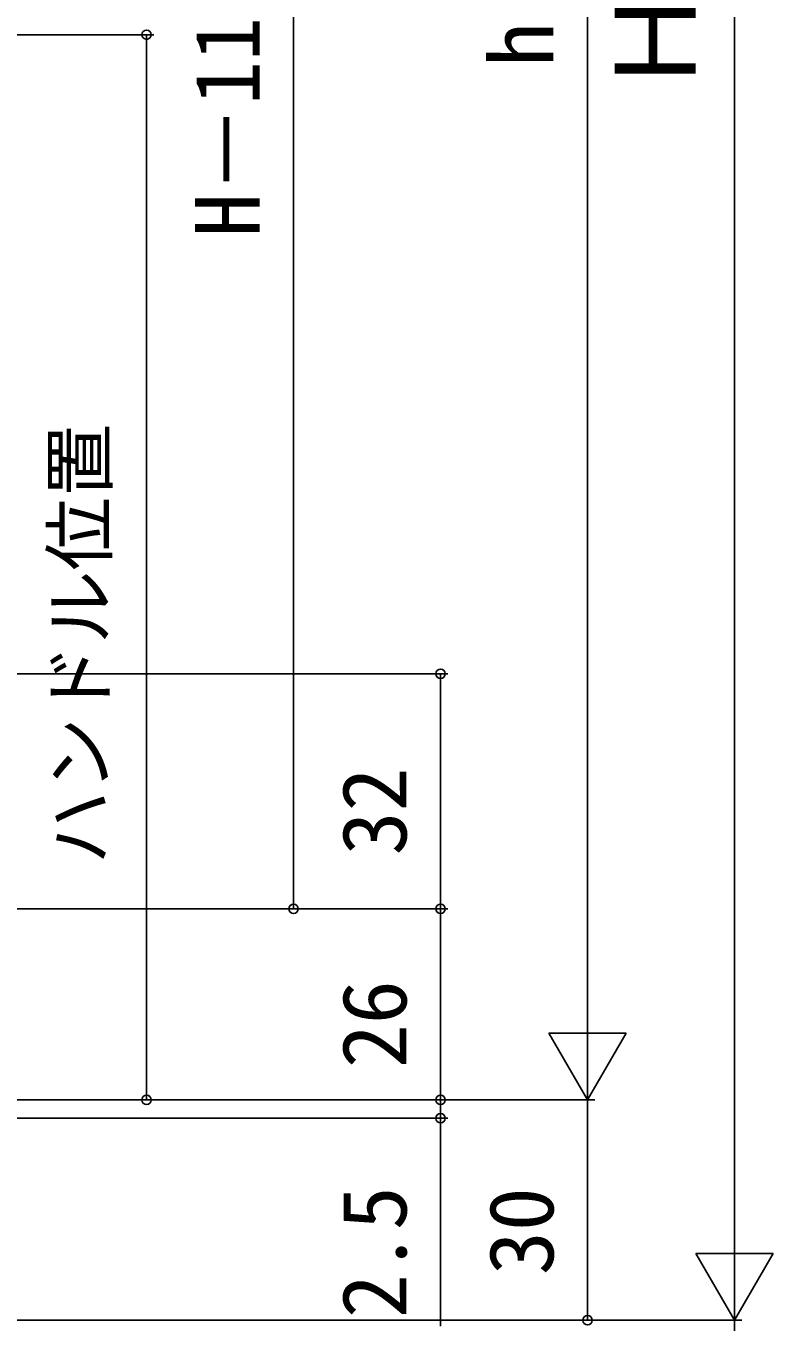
# Model space of a CAD drawing. Units: millimetres, scale not verified. Extents: x -525 to 525, y -783 to 778.
# Drawn here: x -171.4 to -69.8, y 45 to 221.5 of the extents above; entities that cross this region are included whole.
import ezdxf
from ezdxf.enums import TextEntityAlignment as Align

# ---------------------------------------------------------------- set-up
doc = ezdxf.new("R2010")
doc.units = ezdxf.units.MM
doc.header["$LTSCALE"] = 4
doc.layers.add('0-8_YKK_D', color=6, linetype='Continuous')
doc.styles.add('ＭＳ ゴシック', font='')
doc.styles.get('ＭＳ ゴシック').set_extended_font_data('MS Gothic')

msp = doc.modelspace()

# ---------------------------------------------------------------- linework, layer by layer
at = {"layer": '0-8_YKK_D'}
for p, q in [((-75, 55.8), (-75, 384.8)), ((-95, 354.8), (-95, 85.8)), ((-135, 101.3), (-135, 339.3)), ((-265, 220.289), (-154, 220.289)), ((-155, 220.289), (-155, 75.3)), ((-312, 133.3), (-114, 133.3)), ((-115, 101.3), (-115, 133.3)), ((-297.9, 101.3), (-114, 101.3)), ((-297.9, 101.3), (-114, 101.3)), ((-297.9, 101.3), (-134, 101.3)), ((-115, 75.3), (-115, 101.3)), ((-95, 75.3), (-95, 93.487)), ((-95, 75.3), (-100.25, 84.393)), ((-89.75, 84.393), (-100.25, 84.393)), ((-95, 75.3), (-89.75, 84.393)), ((-115, 75.3), (-115, 77.85)), ((-272.6, 75.3), (-114, 75.3)), ((-272.6, 75.3), (-114, 75.3)), ((-272.6, 75.3), (-94, 75.3)), ((-272.6, 75.3), (-94, 75.3)), ((-272.6, 75.3), (-154, 75.3)), ((-115, 75.3), (-115, 72.8)), ((-95, 45.3), (-95, 75.3)), ((-282.5, 72.8), (-114, 72.8)), ((-115, 72.8), (-115, 44.473)), ((-75, 45.3), (-75, 63.487)), ((-75, 45.3), (-80.25, 54.393)), ((-69.75, 54.393), (-80.25, 54.393)), ((-75, 45.3), (-69.75, 54.393)), ((-297.5, 45.3), (-94, 45.3)), ((-297.5, 45.3), (-74, 45.3)), ((-297.5, 45.3), (-74, 45.3)), ((-75, 17.3), (-75, 45.3))]:
    msp.add_line(p, q, dxfattribs=at)
for centre in [(-155, 220.289), (-115, 133.3), (-135, 101.3), (-115, 101.3), (-115, 101.3), (-155, 75.3), (-115, 75.3), (-115, 75.3), (-115, 72.8), (-95, 45.3)]:
    msp.add_circle(centre, 0.637, dxfattribs=at)

# ---------------------------------------------------------------- texts
at = {"layer": '0-8_YKK_D', "style": 'ＭＳ ゴシック'}
for s, height, p in [('H－112', 8.798, (-137, 192.72)), ('Ｈ', 11, (-77, 211.948)), ('h', 8.798, (-97, 215.936)), ('ハンドル位置', 7.331, (-158.25, 107.34)), ('32', 8.798, (-117, 108.573)), ('26', 8.798, (-117, 79.607)), ('2.5', 8.798, (-117, 45.586)), ('30', 8.798, (-97, 51.436))]:
    msp.add_text(s, height=height, rotation=90, dxfattribs=at).set_placement(p, align=Align.BOTTOM_LEFT)

doc.saveas('drawing.dxf')
